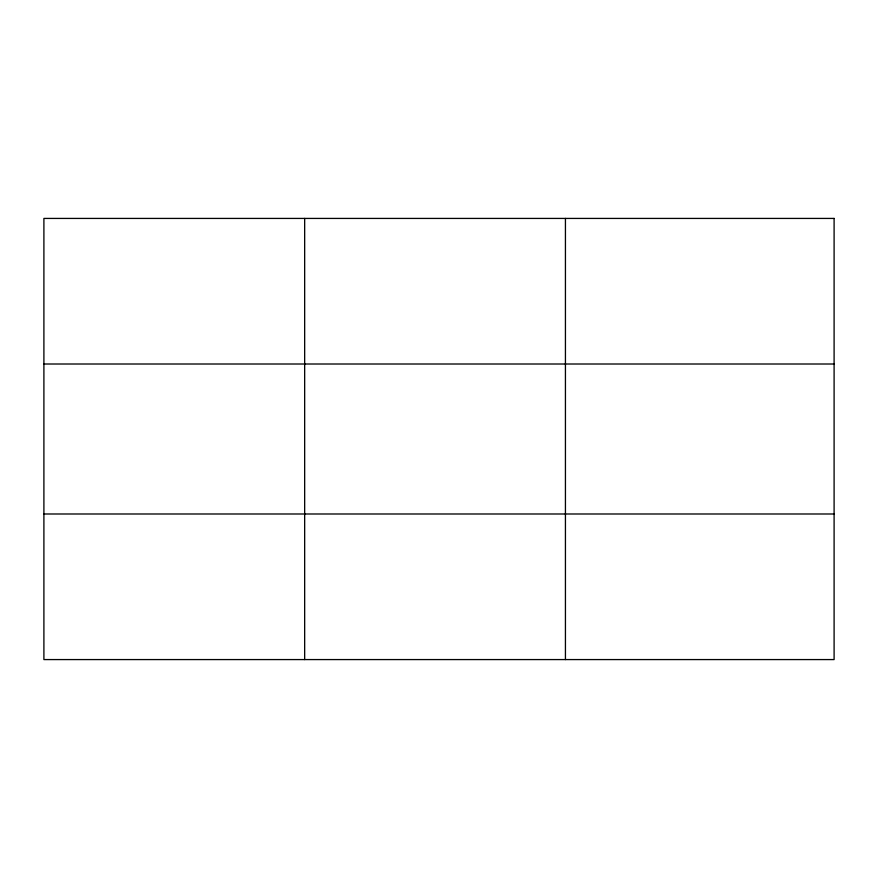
<?xml version="1.0" encoding="UTF-8"?>
<svg xmlns="http://www.w3.org/2000/svg" width="878" height="878" viewBox="0 0 878 878"><rect width="100%" height="100%" fill="white"/><g stroke="black" fill="none" stroke-linecap="round" stroke-linejoin="round"><path stroke-width="1.32" d="M304.666 659.576L304.666 218.424M565.432 659.576L565.432 218.424M43.9 364.008L834.1 364.008M43.9 513.992L834.1 513.992M834.1 218.424L834.1 659.576L43.9 659.576L43.9 218.424L834.1 218.424"/></g></svg>
